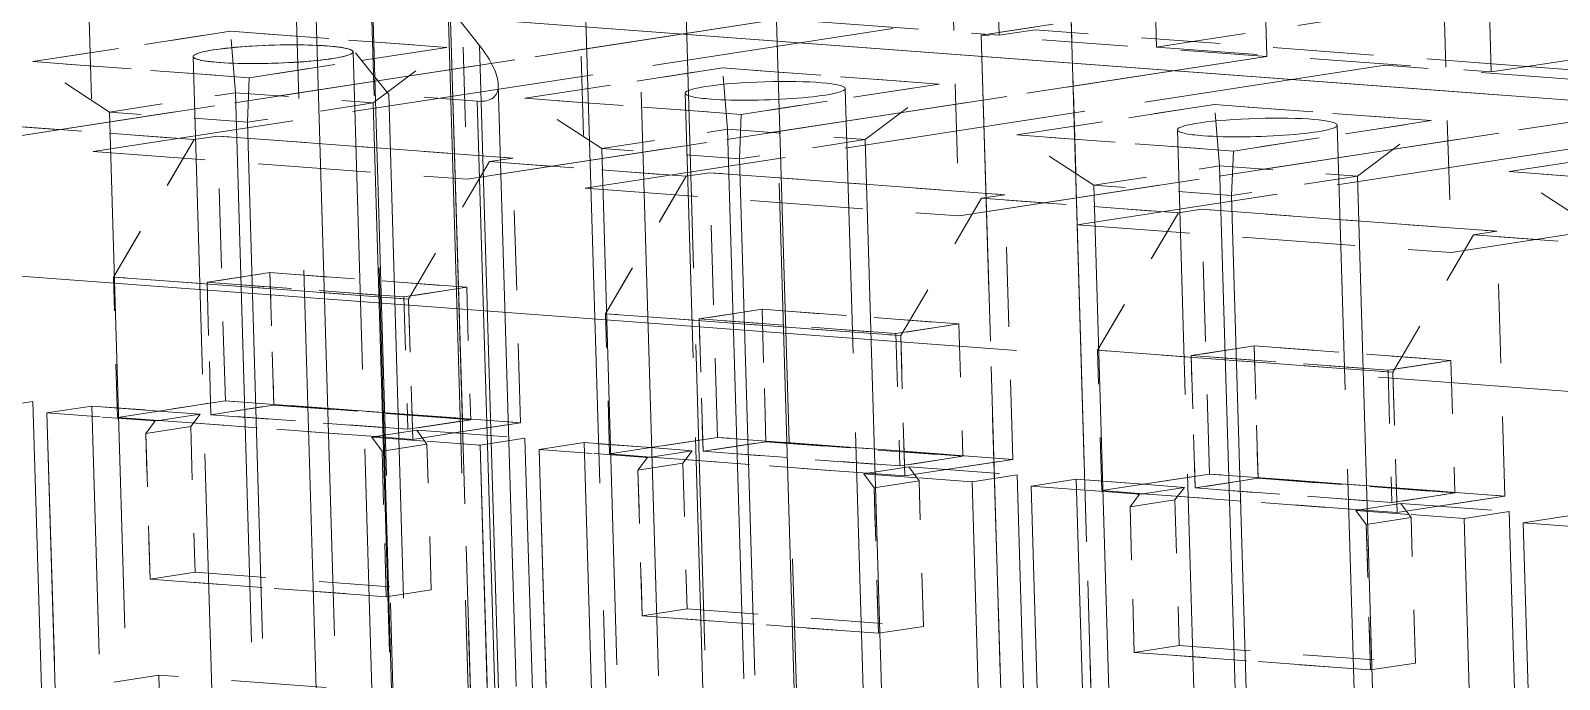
# Model space of a CAD drawing. Extents: x 23 to 417, y 3 to 294.
# Drawn here: x 355.15 to 358.016, y 111.231 to 112.448 of the extents above; entities that cross this region are included whole.
import ezdxf

# ---------------------------------------------------------------- set-up
doc = ezdxf.new("R2010")
doc.units = 0
doc.linetypes.add('DASHED', pattern=[15, 12, -3])
doc.layers.get('0').update_dxf_attribs({"lineweight": 13})

# ---------------------------------------------------------------- blocks, each defined once
blk = doc.blocks.new('BLOCK3535')
at = {"color": 7, "linetype": 'DASHED', "lineweight": 13, "ltscale": 0.067394}
for p, q in [((9.3215, -37.0876), (9.4012, -39.7822)), ((9.3215, -37.0876), (9.4012, -39.7822)), ((9.9918, -39.8262), (9.912, -37.1316)), ((9.912, -37.1316), (9.9918, -39.8262)), ((11.167, -37.2251), (11.2467, -39.9197)), ((11.167, -37.2251), (11.2467, -39.9197))]:
    blk.add_line(p, q, dxfattribs=at)
at = {"color": 7, "linetype": 'DASHED', "lineweight": 13, "ltscale": 0.214853}
for p, q in [((6.9807, -37.4325), (7.2351, -46.0229)), ((6.9807, -37.4325), (7.2351, -46.0229)), ((6.6983, -37.4422), (6.9526, -46.0326)), ((6.6983, -37.4422), (6.9526, -46.0326)), ((8.7484, -46.1356), (8.494, -37.5452)), ((8.7484, -46.1356), (8.494, -37.5452))]:
    blk.add_line(p, q, dxfattribs=at)
at = {"color": 7, "linetype": 'DASHED', "lineweight": 13, "ltscale": 0.182563}
blk.add_line((8.2047, -44.9222), (7.9886, -37.6228), dxfattribs=at)
blk.add_line((8.2047, -44.9222), (7.9886, -37.6228), dxfattribs=at)
at = {"color": 7, "linetype": 'DASHED', "lineweight": 13, "ltscale": 0.145926}
for p, q in [((8.678, -43.4958), (8.5053, -37.6613)), ((8.678, -43.4958), (8.5053, -37.6613)), ((9.7853, -43.5783), (9.6126, -37.7438)), ((9.6126, -37.7438), (9.7853, -43.5783))]:
    blk.add_line(p, q, dxfattribs=at)
at = {"color": 7, "linetype": 'DASHED', "lineweight": 13, "ltscale": 0.024839}
for p, q in [((10.4048, -39.8615), (10.3754, -38.8684)), ((10.3754, -38.8684), (10.4048, -39.8615)), ((10.8183, -38.9013), (10.8477, -39.8944)), ((10.8183, -38.9013), (10.8477, -39.8944)), ((5.9738, -39.2247), (6.0032, -40.2178)), ((5.9738, -39.2247), (6.0032, -40.2178)), ((7.3764, -39.3291), (7.4058, -40.3222)), ((7.3764, -39.3291), (7.4058, -40.3222)), ((7.8193, -39.3621), (7.8487, -40.3552)), ((7.8193, -39.3621), (7.8487, -40.3552)), ((9.2219, -39.4665), (9.2513, -40.4596)), ((9.2219, -39.4665), (9.2513, -40.4596)), ((9.6648, -39.4995), (9.6942, -40.4926)), ((9.6648, -39.4995), (9.6942, -40.4926)), ((11.0673, -39.6039), (11.0967, -40.5971)), ((11.0673, -39.6039), (11.0967, -40.5971)), ((6.4994, -41.1531), (6.47, -40.16)), ((6.4994, -41.1531), (6.47, -40.16)), ((7.6067, -41.2355), (7.5772, -40.2424)), ((7.6067, -41.2355), (7.5772, -40.2424)), ((8.3448, -41.2905), (8.3154, -40.2974)), ((8.3448, -41.2905), (8.3154, -40.2974)), ((9.4521, -41.373), (9.4227, -40.3799)), ((9.4521, -41.373), (9.4227, -40.3799)), ((10.1903, -41.4279), (10.1609, -40.4348)), ((10.1903, -41.4279), (10.1609, -40.4348)), ((11.2976, -41.5104), (11.2682, -40.5173)), ((11.2976, -41.5104), (11.2682, -40.5173))]:
    blk.add_line(p, q, dxfattribs=at)
at = {"color": 7, "linetype": 'DASHED', "lineweight": 13, "ltscale": 0.158966}
for p, q in [((7.0476, -39.5269), (7.2358, -45.8828)), ((7.0476, -39.5269), (7.2358, -45.8828)), ((7.33, -39.5172), (7.5182, -45.8731)), ((7.33, -39.5172), (7.5182, -45.8731)), ((7.8468, -39.5557), (8.0349, -45.9116)), ((7.8468, -39.5557), (8.0349, -45.9116)), ((7.5295, -45.9892), (7.3413, -39.6333)), ((7.3413, -39.6333), (7.5295, -45.9892))]:
    blk.add_line(p, q, dxfattribs=at)
at = {"color": 7, "linetype": 'DASHED', "lineweight": 13, "ltscale": 0.013892}
blk.add_line((7.1119, -40.0047), (6.7672, -39.5688), dxfattribs=at)
blk.add_line((7.1119, -40.0047), (6.7672, -39.5688), dxfattribs=at)
at = {"color": 7, "linetype": 'DASHED', "lineweight": 13, "ltscale": 0.006804}
blk.add_line((7.4528, -39.8207), (7.284, -39.6072), dxfattribs=at)
blk.add_line((7.4528, -39.8207), (7.284, -39.6072), dxfattribs=at)
at = {"color": 7, "linetype": 'DASHED', "lineweight": 13, "ltscale": 0.075856}
for p, q in [((5.5603, -40.1848), (8.5593, -39.724)), ((8.5593, -39.724), (5.5603, -40.1848)), ((9.0022, -39.757), (6.0032, -40.2178)), ((9.0022, -39.757), (6.0032, -40.2178)), ((7.4058, -40.3222), (10.4048, -39.8615)), ((10.4048, -39.8615), (7.4058, -40.3222)), ((10.8477, -39.8944), (7.8487, -40.3552)), ((10.8477, -39.8944), (7.8487, -40.3552)), ((9.2513, -40.4596), (12.2503, -39.9989)), ((12.2503, -39.9989), (9.2513, -40.4596)), ((12.6932, -40.0319), (9.6942, -40.4926)), ((12.6932, -40.0319), (9.6942, -40.4926)), ((11.0967, -40.5971), (14.0958, -40.1363)), ((14.0958, -40.1363), (11.0967, -40.5971))]:
    blk.add_line(p, q, dxfattribs=at)
at = {"color": 7, "linetype": 'DASHED', "lineweight": 13, "ltscale": 0.445995}
for p, q in [((6.8392, -39.6756), (24.6297, -41.0004)), ((24.6297, -41.0004), (6.8392, -39.6756))]:
    blk.add_line(p, q, dxfattribs=at)
at = {"color": 7, "linetype": 'DASHED', "lineweight": 13, "ltscale": 0.235966}
blk.add_line((7.1185, -49.1101), (6.8392, -39.6756), dxfattribs=at)
blk.add_line((7.1185, -49.1101), (6.8392, -39.6756), dxfattribs=at)
at = {"color": 7, "linetype": 'DASHED', "lineweight": 13, "ltscale": 0.03146}
for p, q in [((8.1463, -39.6888), (9.4012, -39.7822)), ((8.1463, -39.6888), (9.4012, -39.7822)), ((9.9918, -39.8262), (11.2467, -39.9197)), ((9.9918, -39.8262), (11.2467, -39.9197)), ((11.3815, -39.899), (10.1266, -39.8055)), ((11.3815, -39.899), (10.1266, -39.8055))]:
    blk.add_line(p, q, dxfattribs=at)
at = {"color": 7, "linetype": 'DASHED', "lineweight": 13, "ltscale": 0.095628}
for p, q in [((8.3403, -43.5228), (8.2271, -39.6993)), ((8.3403, -43.5228), (8.2271, -39.6993)), ((9.3344, -39.7818), (9.4476, -43.6052)), ((9.4476, -43.6052), (9.3344, -39.7818))]:
    blk.add_line(p, q, dxfattribs=at)
at = {"color": 7, "linetype": 'DASHED', "lineweight": 13, "ltscale": 0.015342}
for p, q in [((10.1266, -39.8055), (10.7331, -39.7123)), ((10.1266, -39.8055), (10.7331, -39.7123)), ((11.3815, -39.899), (11.9881, -39.8058)), ((11.3815, -39.899), (11.9881, -39.8058))]:
    blk.add_line(p, q, dxfattribs=at)
at = {"color": 7, "linetype": 'DASHED', "lineweight": 13, "ltscale": 0.018751}
for p, q in [((6.5183, -39.767), (5.7769, -39.8809)), ((5.7769, -39.8809), (6.5183, -39.767)), ((6.5889, -39.9413), (7.3303, -39.8274)), ((7.3303, -39.8274), (6.5889, -39.9413)), ((8.3638, -39.9044), (7.6224, -40.0183)), ((7.6224, -40.0183), (8.3638, -39.9044)), ((8.4344, -40.0788), (9.1758, -39.9649)), ((9.1758, -39.9649), (8.4344, -40.0788)), ((10.2092, -40.0418), (9.4679, -40.1557)), ((9.4679, -40.1557), (10.2092, -40.0418)), ((10.2799, -40.2162), (11.0213, -40.1023)), ((11.0213, -40.1023), (10.2799, -40.2162)), ((12.0547, -40.1792), (11.3134, -40.2931)), ((11.3134, -40.2931), (12.0547, -40.1792))]:
    blk.add_line(p, q, dxfattribs=at)
at = {"color": 7, "linetype": 'DASHED', "lineweight": 13, "ltscale": 0.020357}
for p, q in [((7.3303, -39.8274), (6.5183, -39.767)), ((6.5183, -39.767), (7.3303, -39.8274)), ((5.7769, -39.8809), (6.5889, -39.9413)), ((6.5889, -39.9413), (5.7769, -39.8809)), ((9.1758, -39.9649), (8.3638, -39.9044)), ((8.3638, -39.9044), (9.1758, -39.9649)), ((7.6224, -40.0183), (8.4344, -40.0788)), ((8.4344, -40.0788), (7.6224, -40.0183)), ((11.0213, -40.1023), (10.2092, -40.0418)), ((10.2092, -40.0418), (11.0213, -40.1023)), ((9.4679, -40.1557), (10.2799, -40.2162)), ((10.2799, -40.2162), (9.4679, -40.1557)), ((11.3134, -40.2931), (12.1254, -40.3536)), ((12.1254, -40.3536), (11.3134, -40.2931)), ((6.25, -41.2268), (7.062, -41.2872)), ((7.062, -41.2872), (6.25, -41.2268)), ((8.0955, -41.3642), (8.9075, -41.4246)), ((8.9075, -41.4246), (8.0955, -41.3642)), ((9.941, -41.5016), (10.753, -41.5621)), ((10.753, -41.5621), (9.941, -41.5016))]:
    blk.add_line(p, q, dxfattribs=at)
at = {"color": 7, "linetype": 'DASHED', "lineweight": 13, "ltscale": 0.005777}
for p, q in [((6.537, -39.9973), (6.5183, -39.767)), ((6.537, -39.9973), (6.5183, -39.767)), ((8.3825, -40.1347), (8.3638, -39.9044)), ((8.3825, -40.1347), (8.3638, -39.9044)), ((10.228, -40.2721), (10.2092, -40.0418)), ((10.228, -40.2721), (10.2092, -40.0418))]:
    blk.add_line(p, q, dxfattribs=at)
at = {"color": 7, "linetype": 'DASHED', "lineweight": 13, "ltscale": 0.006819}
for p, q in [((9.604, -39.7403), (9.3344, -39.7818)), ((9.3344, -39.7818), (9.604, -39.7403))]:
    blk.add_line(p, q, dxfattribs=at)
at = {"color": 7, "linetype": 'DASHED', "lineweight": 13, "ltscale": 0.026834}
blk.add_line((10.4048, -39.8615), (9.3344, -39.7818), dxfattribs=at)
blk.add_line((10.4048, -39.8615), (9.3344, -39.7818), dxfattribs=at)
at = {"color": 7, "linetype": 'DASHED', "lineweight": 13, "ltscale": 0.003409}
for p, q in [((9.4012, -39.7822), (9.536, -39.7615)), ((9.4012, -39.7822), (9.536, -39.7615)), ((10.1266, -39.8055), (9.9918, -39.8262)), ((9.9918, -39.8262), (10.1266, -39.8055)), ((11.2467, -39.9197), (11.3815, -39.899)), ((11.2467, -39.9197), (11.3815, -39.899))]:
    blk.add_line(p, q, dxfattribs=at)
at = {"color": 7, "linetype": 'DASHED', "lineweight": 13, "ltscale": 0.014805}
for p, q in [((9.536, -39.7615), (10.1266, -39.8055)), ((9.536, -39.7615), (10.1266, -39.8055)), ((11.3815, -39.899), (11.9721, -39.9429)), ((11.3815, -39.899), (11.9721, -39.9429))]:
    blk.add_line(p, q, dxfattribs=at)
at = {"color": 7, "linetype": 'DASHED', "lineweight": 13, "ltscale": 0.099354}
for p, q in [((6.9785, -39.8441), (7.0961, -43.8165)), ((6.9785, -39.8441), (7.0961, -43.8165)), ((6.3788, -39.8619), (6.4964, -43.8343)), ((6.3788, -39.8619), (6.4964, -43.8343)), ((8.3419, -43.9717), (8.2243, -39.9993)), ((8.3419, -43.9717), (8.2243, -39.9993)), ((8.9416, -43.954), (8.824, -39.9816)), ((8.9416, -43.954), (8.824, -39.9816)), ((10.7871, -44.0914), (10.6695, -40.119)), ((10.7871, -44.0914), (10.6695, -40.119)), ((10.1874, -44.1092), (10.0698, -40.1367)), ((10.1874, -44.1092), (10.0698, -40.1367))]:
    blk.add_line(p, q, dxfattribs=at)
at = {"color": 7, "linetype": 'DASHED', "lineweight": 13, "ltscale": 0.008656}
for p, q in [((7.0537, -40.0358), (7.3303, -39.8274)), ((7.0537, -40.0358), (7.3303, -39.8274)), ((8.8992, -40.1732), (9.1758, -39.9649)), ((8.8992, -40.1732), (9.1758, -39.9649)), ((10.7447, -40.3106), (11.0213, -40.1023)), ((10.7447, -40.3106), (11.0213, -40.1023))]:
    blk.add_line(p, q, dxfattribs=at)
at = {"color": 7, "linetype": 'DASHED', "lineweight": 13, "ltscale": 0.230005}
blk.add_line((7.4528, -39.8207), (7.725, -49.0169), dxfattribs=at)
blk.add_line((7.4528, -39.8207), (7.725, -49.0169), dxfattribs=at)
at = {"color": 7, "linetype": 'DASHED', "lineweight": 13, "ltscale": 0.008617}
for p, q in [((6.0652, -40.0698), (5.7769, -39.8809)), ((6.0652, -40.0698), (5.7769, -39.8809)), ((7.9107, -40.2072), (7.6224, -40.0183)), ((7.9107, -40.2072), (7.6224, -40.0183)), ((9.7562, -40.3446), (9.4679, -40.1557)), ((9.7562, -40.3446), (9.4679, -40.1557)), ((11.6017, -40.482), (11.3134, -40.2931)), ((11.6017, -40.482), (11.3134, -40.2931))]:
    blk.add_line(p, q, dxfattribs=at)
at = {"color": 7, "linetype": 'DASHED', "lineweight": 13, "ltscale": 0.035161}
for p, q in [((12.2503, -39.9989), (10.8477, -39.8944)), ((12.2503, -39.9989), (10.8477, -39.8944)), ((6.0032, -40.2178), (7.4058, -40.3222)), ((6.0032, -40.2178), (7.4058, -40.3222)), ((7.8487, -40.3552), (9.2513, -40.4596)), ((7.8487, -40.3552), (9.2513, -40.4596)), ((9.6942, -40.4926), (11.0967, -40.5971)), ((9.6942, -40.4926), (11.0967, -40.5971))]:
    blk.add_line(p, q, dxfattribs=at)
at = {"color": 7, "linetype": 'DASHED', "lineweight": 13, "ltscale": 0.004177}
for p, q in [((6.5889, -39.9413), (6.582, -40.1083)), ((6.582, -40.1083), (6.5889, -39.9413)), ((8.4344, -40.0788), (8.4275, -40.2457)), ((8.4275, -40.2457), (8.4344, -40.0788)), ((10.2799, -40.2162), (10.273, -40.3831)), ((10.273, -40.3831), (10.2799, -40.2162))]:
    blk.add_line(p, q, dxfattribs=at)
at = {"color": 7, "linetype": 'DASHED', "lineweight": 13, "ltscale": 0.011932}
for p, q in [((6.0652, -40.0698), (6.537, -39.9973)), ((6.0652, -40.0698), (6.537, -39.9973)), ((7.0537, -40.0358), (6.582, -40.1083)), ((7.0537, -40.0358), (6.582, -40.1083)), ((7.9107, -40.2072), (8.3825, -40.1347)), ((7.9107, -40.2072), (8.3825, -40.1347)), ((8.8992, -40.1732), (8.4275, -40.2457)), ((8.8992, -40.1732), (8.4275, -40.2457)), ((9.7562, -40.3446), (10.228, -40.2721)), ((9.7562, -40.3446), (10.228, -40.2721)), ((10.7447, -40.3106), (10.273, -40.3831)), ((10.7447, -40.3106), (10.273, -40.3831))]:
    blk.add_line(p, q, dxfattribs=at)
at = {"color": 7, "linetype": 'DASHED', "lineweight": 13, "ltscale": 0.012954}
for p, q in [((6.537, -39.9973), (7.0537, -40.0358)), ((6.537, -39.9973), (7.0537, -40.0358)), ((6.582, -40.1083), (6.0652, -40.0698)), ((6.582, -40.1083), (6.0652, -40.0698)), ((8.3825, -40.1347), (8.8992, -40.1732)), ((8.3825, -40.1347), (8.8992, -40.1732)), ((8.4275, -40.2457), (7.9107, -40.2072)), ((8.4275, -40.2457), (7.9107, -40.2072)), ((10.228, -40.2721), (10.7447, -40.3106)), ((10.228, -40.2721), (10.7447, -40.3106)), ((10.273, -40.3831), (9.7562, -40.3446)), ((10.273, -40.3831), (9.7562, -40.3446))]:
    blk.add_line(p, q, dxfattribs=at)
at = {"color": 7, "linetype": 'DASHED', "lineweight": 13, "ltscale": 0.20616}
for p, q in [((6.781, -48.2401), (6.537, -39.9973)), ((6.781, -48.2401), (6.537, -39.9973)), ((7.2978, -48.2785), (7.0537, -40.0358)), ((7.2978, -48.2785), (7.0537, -40.0358)), ((8.6265, -48.3775), (8.3825, -40.1347)), ((8.6265, -48.3775), (8.3825, -40.1347)), ((9.1433, -48.416), (8.8992, -40.1732)), ((9.1433, -48.416), (8.8992, -40.1732)), ((10.472, -48.5149), (10.228, -40.2721)), ((10.472, -48.5149), (10.228, -40.2721)), ((10.9888, -48.5534), (10.7447, -40.3106)), ((10.9888, -48.5534), (10.7447, -40.3106))]:
    blk.add_line(p, q, dxfattribs=at)
at = {"color": 7, "linetype": 'DASHED', "lineweight": 13, "ltscale": 0.189021}
blk.add_line((7.3356, -47.5622), (7.1119, -40.0047), dxfattribs=at)
blk.add_line((7.3356, -47.5622), (7.1119, -40.0047), dxfattribs=at)
at = {"color": 7, "linetype": 'DASHED', "lineweight": 13, "ltscale": 0.008328}
blk.add_line((7.4441, -40.0294), (7.1119, -40.0047), dxfattribs=at)
blk.add_line((7.4441, -40.0294), (7.1119, -40.0047), dxfattribs=at)
at = {"color": 7, "linetype": 'DASHED', "lineweight": 13, "ltscale": 0.225803}
blk.add_line((7.7904, -48.9958), (7.5231, -39.9676), dxfattribs=at)
blk.add_line((7.7904, -48.9958), (7.5231, -39.9676), dxfattribs=at)
at = {"color": 7, "linetype": 'DASHED', "lineweight": 13, "ltscale": 0.19374}
for p, q in [((6.2946, -47.816), (6.0652, -40.0698)), ((6.2946, -47.816), (6.0652, -40.0698)), ((6.8113, -47.8545), (6.582, -40.1083)), ((6.8113, -47.8545), (6.582, -40.1083)), ((8.1401, -47.9534), (7.9107, -40.2072)), ((8.1401, -47.9534), (7.9107, -40.2072)), ((8.6568, -47.9919), (8.4275, -40.2457)), ((8.6568, -47.9919), (8.4275, -40.2457)), ((9.9856, -48.0908), (9.7562, -40.3446)), ((9.9856, -48.0908), (9.7562, -40.3446)), ((10.5023, -48.1293), (10.273, -40.3831)), ((10.5023, -48.1293), (10.273, -40.3831))]:
    blk.add_line(p, q, dxfattribs=at)
at = {"color": 7, "linetype": 'DASHED', "lineweight": 13, "ltscale": 0.223795}
blk.add_line((7.4441, -40.0294), (7.709, -48.9773), dxfattribs=at)
blk.add_line((7.4441, -40.0294), (7.709, -48.9773), dxfattribs=at)
at = {"color": 7, "linetype": 'DASHED', "lineweight": 13, "ltscale": 0.018506}
for p, q in [((6.3823, -40.1734), (5.6441, -40.1185)), ((5.6441, -40.1185), (6.3823, -40.1734)), ((8.2278, -40.3109), (7.4896, -40.2559)), ((7.4896, -40.2559), (8.2278, -40.3109)), ((10.0733, -40.4483), (9.3351, -40.3933)), ((9.3351, -40.3933), (10.0733, -40.4483)), ((11.9188, -40.5857), (11.1806, -40.5307)), ((11.1806, -40.5307), (11.9188, -40.5857)), ((7.4047, -40.7273), (6.6665, -40.6724)), ((6.6665, -40.6724), (7.4047, -40.7273)), ((6.4306, -40.7086), (7.1688, -40.7636)), ((7.1688, -40.7636), (6.4306, -40.7086)), ((9.2502, -40.8648), (8.512, -40.8098)), ((8.512, -40.8098), (9.2502, -40.8648)), ((8.2761, -40.846), (9.0143, -40.901)), ((9.0143, -40.901), (8.2761, -40.846)), ((10.1216, -40.9835), (10.8598, -41.0384)), ((10.8598, -41.0384), (10.1216, -40.9835)), ((11.0957, -41.0022), (10.3575, -40.9472)), ((10.3575, -40.9472), (11.0957, -41.0022)), ((6.4453, -41.2052), (7.1835, -41.2601)), ((7.1835, -41.2601), (6.4453, -41.2052)), ((7.4194, -41.2239), (6.6812, -41.1689)), ((6.6812, -41.1689), (7.4194, -41.2239)), ((9.2649, -41.3613), (8.5267, -41.3064)), ((8.5267, -41.3064), (9.2649, -41.3613)), ((8.2908, -41.3426), (9.029, -41.3976)), ((9.029, -41.3976), (8.2908, -41.3426)), ((11.1104, -41.4988), (10.3722, -41.4438)), ((10.3722, -41.4438), (11.1104, -41.4988)), ((10.1363, -41.48), (10.8745, -41.535)), ((10.8745, -41.535), (10.1363, -41.48))]:
    blk.add_line(p, q, dxfattribs=at)
at = {"color": 7, "linetype": 'DASHED', "lineweight": 13, "ltscale": 0.014946}
for p, q in [((6.3823, -40.1734), (6.0794, -40.6889)), ((6.0794, -40.6889), (6.3823, -40.1734)), ((7.1867, -40.7713), (7.4896, -40.2559)), ((7.1867, -40.7713), (7.4896, -40.2559)), ((8.2278, -40.3109), (7.9249, -40.8263)), ((7.9249, -40.8263), (8.2278, -40.3109)), ((9.0322, -40.9087), (9.3351, -40.3933)), ((9.0322, -40.9087), (9.3351, -40.3933)), ((10.0733, -40.4483), (9.7704, -40.9637)), ((9.7704, -40.9637), (10.0733, -40.4483)), ((10.8777, -41.0462), (11.1806, -40.5307)), ((10.8777, -41.0462), (11.1806, -40.5307))]:
    blk.add_line(p, q, dxfattribs=at)
at = {"color": 7, "linetype": 'DASHED', "lineweight": 13, "ltscale": 0.002216}
for p, q in [((6.47, -40.16), (6.3823, -40.1734)), ((6.3823, -40.1734), (6.47, -40.16)), ((7.4896, -40.2559), (7.5772, -40.2424)), ((7.5772, -40.2424), (7.4896, -40.2559)), ((8.3154, -40.2974), (8.2278, -40.3109)), ((8.2278, -40.3109), (8.3154, -40.2974)), ((9.3351, -40.3933), (9.4227, -40.3799)), ((9.4227, -40.3799), (9.3351, -40.3933)), ((10.1609, -40.4348), (10.0733, -40.4483)), ((10.0733, -40.4483), (10.1609, -40.4348)), ((11.1806, -40.5307), (11.2682, -40.5173)), ((11.2682, -40.5173), (11.1806, -40.5307))]:
    blk.add_line(p, q, dxfattribs=at)
at = {"color": 7, "linetype": 'DASHED', "lineweight": 13, "ltscale": 0.027759}
for p, q in [((7.5772, -40.2424), (6.47, -40.16)), ((6.47, -40.16), (7.5772, -40.2424)), ((9.4227, -40.3799), (8.3154, -40.2974)), ((8.3154, -40.2974), (9.4227, -40.3799)), ((11.2682, -40.5173), (10.1609, -40.4348)), ((10.1609, -40.4348), (11.2682, -40.5173)), ((6.0794, -40.6889), (7.1867, -40.7713)), ((7.1867, -40.7713), (6.0794, -40.6889)), ((7.9249, -40.8263), (9.0322, -40.9087)), ((9.0322, -40.9087), (7.9249, -40.8263)), ((9.7704, -40.9637), (10.8777, -41.0462)), ((10.8777, -41.0462), (9.7704, -40.9637)), ((7.6067, -41.2355), (6.4994, -41.1531)), ((6.4994, -41.1531), (7.6067, -41.2355)), ((9.4521, -41.373), (8.3448, -41.2905)), ((8.3448, -41.2905), (9.4521, -41.373)), ((11.2976, -41.5104), (10.1903, -41.4279)), ((10.1903, -41.4279), (11.2976, -41.5104))]:
    blk.add_line(p, q, dxfattribs=at)
at = {"color": 7, "linetype": 'DASHED', "lineweight": 13, "ltscale": 0.453767}
blk.add_line((4.0365, -40.5596), (22.137, -41.9075), dxfattribs=at)
blk.add_line((4.0365, -40.5596), (22.137, -41.9075), dxfattribs=at)
at = {"color": 7, "linetype": 'DASHED', "lineweight": 13, "ltscale": 0.013164}
for p, q in [((6.095, -41.2152), (6.0794, -40.6889)), ((6.095, -41.2152), (6.0794, -40.6889)), ((7.1867, -40.7713), (7.2023, -41.2977)), ((7.2023, -41.2977), (7.1867, -40.7713)), ((7.9405, -41.3526), (7.9249, -40.8263)), ((7.9405, -41.3526), (7.9249, -40.8263)), ((9.0322, -40.9087), (9.0478, -41.4351)), ((9.0478, -41.4351), (9.0322, -40.9087)), ((9.786, -41.4901), (9.7704, -40.9637)), ((9.786, -41.4901), (9.7704, -40.9637)), ((10.8777, -41.0462), (10.8933, -41.5725)), ((10.8933, -41.5725), (10.8777, -41.0462))]:
    blk.add_line(p, q, dxfattribs=at)
at = {"color": 7, "linetype": 'DASHED', "lineweight": 13, "ltscale": 0.005966}
for p, q in [((6.6665, -40.6724), (6.4306, -40.7086)), ((6.4306, -40.7086), (6.6665, -40.6724)), ((7.1688, -40.7636), (7.4047, -40.7273)), ((7.4047, -40.7273), (7.1688, -40.7636)), ((8.512, -40.8098), (8.2761, -40.846)), ((8.2761, -40.846), (8.512, -40.8098)), ((9.0143, -40.901), (9.2502, -40.8648)), ((9.2502, -40.8648), (9.0143, -40.901)), ((10.3575, -40.9472), (10.1216, -40.9835)), ((10.1216, -40.9835), (10.3575, -40.9472)), ((10.8598, -41.0384), (11.0957, -41.0022)), ((11.0957, -41.0022), (10.8598, -41.0384)), ((6.6812, -41.1689), (6.4453, -41.2052)), ((6.4453, -41.2052), (6.6812, -41.1689)), ((7.1835, -41.2601), (7.4194, -41.2239)), ((7.4194, -41.2239), (7.1835, -41.2601)), ((8.5267, -41.3064), (8.2908, -41.3426)), ((8.2908, -41.3426), (8.5267, -41.3064)), ((9.029, -41.3976), (9.2649, -41.3613)), ((9.2649, -41.3613), (9.029, -41.3976)), ((10.3722, -41.4438), (10.1363, -41.48)), ((10.1363, -41.48), (10.3722, -41.4438)), ((10.8745, -41.535), (11.1104, -41.4988)), ((11.1104, -41.4988), (10.8745, -41.535))]:
    blk.add_line(p, q, dxfattribs=at)
at = {"color": 7, "linetype": 'DASHED', "lineweight": 13, "ltscale": 0.012419}
for p, q in [((6.6812, -41.1689), (6.6665, -40.6724)), ((6.6665, -40.6724), (6.6812, -41.1689)), ((6.4453, -41.2052), (6.4306, -40.7086)), ((6.4306, -40.7086), (6.4453, -41.2052)), ((7.1688, -40.7636), (7.1835, -41.2601)), ((7.1688, -40.7636), (7.1835, -41.2601)), ((7.4047, -40.7273), (7.4194, -41.2239)), ((7.4047, -40.7273), (7.4194, -41.2239)), ((8.5267, -41.3064), (8.512, -40.8098)), ((8.512, -40.8098), (8.5267, -41.3064)), ((8.2908, -41.3426), (8.2761, -40.846)), ((8.2761, -40.846), (8.2908, -41.3426)), ((9.2502, -40.8648), (9.2649, -41.3613)), ((9.2502, -40.8648), (9.2649, -41.3613)), ((9.0143, -40.901), (9.029, -41.3976)), ((9.0143, -40.901), (9.029, -41.3976)), ((10.1363, -41.48), (10.1216, -40.9835)), ((10.1216, -40.9835), (10.1363, -41.48)), ((10.3722, -41.4438), (10.3575, -40.9472)), ((10.3575, -40.9472), (10.3722, -41.4438)), ((10.8598, -41.0384), (10.8745, -41.535)), ((10.8598, -41.0384), (10.8745, -41.535)), ((11.0957, -41.0022), (11.1104, -41.4988)), ((11.0957, -41.0022), (11.1104, -41.4988))]:
    blk.add_line(p, q, dxfattribs=at)
at = {"color": 7, "linetype": 'DASHED', "lineweight": 13, "ltscale": 0.006662}
for p, q in [((5.5118, -41.1364), (5.7776, -41.1562)), ((5.5118, -41.1364), (5.7776, -41.1562)), ((7.3573, -41.2738), (7.623, -41.2936)), ((7.3573, -41.2738), (7.623, -41.2936)), ((9.2028, -41.4113), (9.4685, -41.4311)), ((9.2028, -41.4113), (9.4685, -41.4311)), ((11.0483, -41.5487), (11.314, -41.5685)), ((11.0483, -41.5487), (11.314, -41.5685))]:
    blk.add_line(p, q, dxfattribs=at)
at = {"color": 7, "linetype": 'DASHED', "lineweight": 13, "ltscale": 0.004262}
for p, q in [((5.7776, -41.1562), (5.6091, -41.1821)), ((5.7776, -41.1562), (5.6091, -41.1821)), ((5.999, -41.1727), (5.8305, -41.1986)), ((5.999, -41.1727), (5.8305, -41.1986)), ((6.3696, -41.2498), (6.2011, -41.2757)), ((6.3696, -41.2498), (6.2011, -41.2757)), ((7.2554, -41.3158), (7.0869, -41.3417)), ((7.2554, -41.3158), (7.0869, -41.3417)), ((7.623, -41.2936), (7.4546, -41.3195)), ((7.623, -41.2936), (7.4546, -41.3195)), ((7.8445, -41.3101), (7.676, -41.336)), ((7.8445, -41.3101), (7.676, -41.336)), ((8.2151, -41.3873), (8.0466, -41.4132)), ((8.2151, -41.3873), (8.0466, -41.4132)), ((9.4685, -41.4311), (9.3, -41.4569)), ((9.4685, -41.4311), (9.3, -41.4569)), ((9.69, -41.4476), (9.5215, -41.4734)), ((9.69, -41.4476), (9.5215, -41.4734)), ((9.1009, -41.4532), (8.9324, -41.4791)), ((9.1009, -41.4532), (8.9324, -41.4791)), ((10.0606, -41.5247), (9.8921, -41.5506)), ((10.0606, -41.5247), (9.8921, -41.5506)), ((10.9464, -41.5907), (10.7779, -41.6165)), ((10.9464, -41.5907), (10.7779, -41.6165)), ((11.314, -41.5685), (11.1455, -41.5944)), ((11.314, -41.5685), (11.1455, -41.5944)), ((11.5355, -41.585), (11.367, -41.6109)), ((11.5355, -41.585), (11.367, -41.6109)), ((6.3858, -41.7961), (6.2173, -41.8219)), ((6.3858, -41.7961), (6.2173, -41.8219)), ((7.2716, -41.862), (7.1031, -41.8879)), ((7.2716, -41.862), (7.1031, -41.8879)), ((8.2312, -41.9335), (8.0628, -41.9594)), ((8.2312, -41.9335), (8.0628, -41.9594)), ((9.1171, -41.9994), (8.9486, -42.0253)), ((9.1171, -41.9994), (8.9486, -42.0253)), ((10.0767, -42.0709), (9.9082, -42.0968)), ((10.0767, -42.0709), (9.9082, -42.0968)), ((10.9626, -42.1369), (10.7941, -42.1628)), ((10.9626, -42.1369), (10.7941, -42.1628)), ((6.0814, -42.2082), (6.2499, -42.1823)), ((6.2499, -42.1823), (6.0814, -42.2082))]:
    blk.add_line(p, q, dxfattribs=at)
at = {"color": 7, "linetype": 'DASHED', "lineweight": 13, "ltscale": 0.093144}
for p, q in [((5.7776, -41.1562), (5.8878, -44.8804)), ((5.7776, -41.1562), (5.8878, -44.8804)), ((5.8305, -41.1986), (5.9408, -44.9227)), ((5.9408, -44.9227), (5.8305, -41.1986)), ((6.1093, -44.8968), (5.999, -41.1727)), ((6.1093, -44.8968), (5.999, -41.1727)), ((7.5648, -45.0437), (7.4546, -41.3195)), ((7.4546, -41.3195), (7.5648, -45.0437)), ((7.623, -41.2936), (7.7333, -45.0178)), ((7.623, -41.2936), (7.7333, -45.0178)), ((7.676, -41.336), (7.7863, -45.0602)), ((7.7863, -45.0602), (7.676, -41.336)), ((7.9548, -45.0343), (7.8445, -41.3101)), ((7.9548, -45.0343), (7.8445, -41.3101)), ((9.4685, -41.4311), (9.5788, -45.1552)), ((9.4685, -41.4311), (9.5788, -45.1552)), ((9.8002, -45.1717), (9.69, -41.4476)), ((9.8002, -45.1717), (9.69, -41.4476)), ((9.4103, -45.1811), (9.3, -41.4569)), ((9.3, -41.4569), (9.4103, -45.1811)), ((9.5215, -41.4734), (9.6318, -45.1976)), ((9.6318, -45.1976), (9.5215, -41.4734)), ((11.2558, -45.3185), (11.1455, -41.5944)), ((11.1455, -41.5944), (11.2558, -45.3185)), ((11.314, -41.5685), (11.4243, -45.2926)), ((11.314, -41.5685), (11.4243, -45.2926)), ((11.367, -41.6109), (11.4773, -45.335)), ((11.4773, -45.335), (11.367, -41.6109))]:
    blk.add_line(p, q, dxfattribs=at)
at = {"color": 7, "linetype": 'DASHED', "lineweight": 13, "ltscale": 0.006307}
for p, q in [((6.4994, -41.1531), (6.25, -41.1914)), ((6.25, -41.1914), (6.4994, -41.1531)), ((7.3573, -41.2738), (7.6067, -41.2355)), ((7.6067, -41.2355), (7.3573, -41.2738)), ((8.3448, -41.2905), (8.0955, -41.3288)), ((8.0955, -41.3288), (8.3448, -41.2905)), ((9.2028, -41.4113), (9.4521, -41.373)), ((9.4521, -41.373), (9.2028, -41.4113)), ((10.1903, -41.4279), (9.941, -41.4662)), ((9.941, -41.4662), (10.1903, -41.4279)), ((11.0483, -41.5487), (11.2976, -41.5104)), ((11.2976, -41.5104), (11.0483, -41.5487))]:
    blk.add_line(p, q, dxfattribs=at)
at = {"color": 7, "linetype": 'DASHED', "lineweight": 13, "ltscale": 0.010178}
for p, q in [((6.2365, -41.2288), (5.8305, -41.1986)), ((5.8305, -41.1986), (6.2365, -41.2288)), ((7.4546, -41.3195), (7.0485, -41.2893)), ((7.0485, -41.2893), (7.4546, -41.3195)), ((8.082, -41.3662), (7.676, -41.336)), ((7.676, -41.336), (8.082, -41.3662)), ((9.3, -41.4569), (8.894, -41.4267)), ((8.894, -41.4267), (9.3, -41.4569)), ((9.9275, -41.5037), (9.5215, -41.4734)), ((9.5215, -41.4734), (9.9275, -41.5037)), ((11.1455, -41.5944), (10.7395, -41.5641)), ((10.7395, -41.5641), (11.1455, -41.5944)), ((11.773, -41.6411), (11.367, -41.6109)), ((11.367, -41.6109), (11.773, -41.6411))]:
    blk.add_line(p, q, dxfattribs=at)
at = {"color": 7, "linetype": 'DASHED', "lineweight": 13, "ltscale": 0.006292}
for p, q in [((6.25, -41.1914), (5.999, -41.1727)), ((5.999, -41.1727), (6.25, -41.1914)), ((8.0955, -41.3288), (7.8445, -41.3101)), ((7.8445, -41.3101), (8.0955, -41.3288)), ((9.941, -41.4662), (9.69, -41.4476)), ((9.69, -41.4476), (9.941, -41.4662))]:
    blk.add_line(p, q, dxfattribs=at)
at = {"color": 7, "linetype": 'DASHED', "lineweight": 13, "ltscale": 0.003921}
for p, q in [((6.25, -41.1914), (6.095, -41.2152)), ((6.095, -41.2152), (6.25, -41.1914)), ((6.25, -41.2268), (6.405, -41.2029)), ((6.25, -41.2268), (6.405, -41.2029)), ((7.217, -41.2634), (7.062, -41.2872)), ((7.062, -41.2872), (7.217, -41.2634)), ((7.2023, -41.2977), (7.3573, -41.2738)), ((7.2023, -41.2977), (7.3573, -41.2738)), ((8.0955, -41.3288), (7.9405, -41.3526)), ((7.9405, -41.3526), (8.0955, -41.3288)), ((8.0955, -41.3642), (8.2505, -41.3404)), ((8.0955, -41.3642), (8.2505, -41.3404)), ((9.0625, -41.4008), (8.9075, -41.4246)), ((8.9075, -41.4246), (9.0625, -41.4008)), ((9.0478, -41.4351), (9.2028, -41.4113)), ((9.0478, -41.4351), (9.2028, -41.4113)), ((9.941, -41.4662), (9.786, -41.4901)), ((9.786, -41.4901), (9.941, -41.4662)), ((9.941, -41.5016), (10.096, -41.4778)), ((9.941, -41.5016), (10.096, -41.4778)), ((10.908, -41.5383), (10.753, -41.5621)), ((10.753, -41.5621), (10.908, -41.5383)), ((10.8933, -41.5725), (11.0483, -41.5487)), ((10.8933, -41.5725), (11.0483, -41.5487))]:
    blk.add_line(p, q, dxfattribs=at)
at = {"color": 7, "linetype": 'DASHED', "lineweight": 13, "ltscale": 0.003886}
for p, q in [((6.095, -41.2152), (6.25, -41.2268)), ((6.095, -41.2152), (6.25, -41.2268)), ((6.25, -41.1914), (6.405, -41.2029)), ((6.25, -41.1914), (6.405, -41.2029)), ((8.0955, -41.3288), (8.2505, -41.3404)), ((8.0955, -41.3288), (8.2505, -41.3404)), ((7.9405, -41.3526), (8.0955, -41.3642)), ((7.9405, -41.3526), (8.0955, -41.3642)), ((9.786, -41.4901), (9.941, -41.5016)), ((9.786, -41.4901), (9.941, -41.5016)), ((9.941, -41.4662), (10.096, -41.4778)), ((9.941, -41.4662), (10.096, -41.4778))]:
    blk.add_line(p, q, dxfattribs=at)
at = {"color": 7, "linetype": 'DASHED', "lineweight": 13, "ltscale": 0.00147}
for p, q in [((6.405, -41.2029), (6.3696, -41.2498)), ((6.405, -41.2029), (6.3696, -41.2498)), ((6.2011, -41.2757), (6.2365, -41.2288)), ((6.2365, -41.2288), (6.2011, -41.2757)), ((8.0466, -41.4132), (8.082, -41.3662)), ((8.082, -41.3662), (8.0466, -41.4132)), ((8.2505, -41.3404), (8.2151, -41.3873)), ((8.2505, -41.3404), (8.2151, -41.3873)), ((9.8921, -41.5506), (9.9275, -41.5037)), ((9.9275, -41.5037), (9.8921, -41.5506)), ((10.096, -41.4778), (10.0606, -41.5247)), ((10.096, -41.4778), (10.0606, -41.5247))]:
    blk.add_line(p, q, dxfattribs=at)
at = {"color": 7, "linetype": 'DASHED', "lineweight": 13, "ltscale": 0.013661}
for p, q in [((6.2173, -41.8219), (6.2011, -41.2757)), ((6.2011, -41.2757), (6.2173, -41.8219)), ((6.3696, -41.2498), (6.3858, -41.7961)), ((6.3696, -41.2498), (6.3858, -41.7961)), ((7.2716, -41.862), (7.2554, -41.3158)), ((7.2716, -41.862), (7.2554, -41.3158)), ((7.0869, -41.3417), (7.1031, -41.8879)), ((7.1031, -41.8879), (7.0869, -41.3417)), ((8.2151, -41.3873), (8.2312, -41.9335)), ((8.2151, -41.3873), (8.2312, -41.9335)), ((8.0628, -41.9594), (8.0466, -41.4132)), ((8.0466, -41.4132), (8.0628, -41.9594)), ((8.9324, -41.4791), (8.9486, -42.0253)), ((8.9486, -42.0253), (8.9324, -41.4791)), ((9.1171, -41.9994), (9.1009, -41.4532)), ((9.1171, -41.9994), (9.1009, -41.4532)), ((9.9082, -42.0968), (9.8921, -41.5506)), ((9.8921, -41.5506), (9.9082, -42.0968)), ((10.0606, -41.5247), (10.0767, -42.0709)), ((10.0606, -41.5247), (10.0767, -42.0709)), ((10.7779, -41.6165), (10.7941, -42.1628)), ((10.7941, -42.1628), (10.7779, -41.6165)), ((10.9626, -42.1369), (10.9464, -41.5907)), ((10.9626, -42.1369), (10.9464, -41.5907))]:
    blk.add_line(p, q, dxfattribs=at)
at = {"color": 7, "linetype": 'DASHED', "lineweight": 13, "ltscale": 0.000340926}
for p, q in [((6.2365, -41.2288), (6.25, -41.2268)), ((6.25, -41.2268), (6.2365, -41.2288)), ((7.0485, -41.2893), (7.062, -41.2872)), ((7.062, -41.2872), (7.0485, -41.2893)), ((8.082, -41.3662), (8.0955, -41.3642)), ((8.0955, -41.3642), (8.082, -41.3662)), ((8.894, -41.4267), (8.9075, -41.4246)), ((8.9075, -41.4246), (8.894, -41.4267)), ((9.9275, -41.5037), (9.941, -41.5016)), ((9.941, -41.5016), (9.9275, -41.5037)), ((10.7395, -41.5641), (10.753, -41.5621)), ((10.753, -41.5621), (10.7395, -41.5641))]:
    blk.add_line(p, q, dxfattribs=at)
at = {"color": 7, "linetype": 'DASHED', "lineweight": 13, "ltscale": 0.003516}
for p, q in [((7.217, -41.2634), (7.3573, -41.2738)), ((7.217, -41.2634), (7.3573, -41.2738)), ((7.062, -41.2872), (7.2023, -41.2977)), ((7.2023, -41.2977), (7.062, -41.2872)), ((8.9075, -41.4246), (9.0478, -41.4351)), ((9.0478, -41.4351), (8.9075, -41.4246)), ((9.0625, -41.4008), (9.2028, -41.4113)), ((9.0625, -41.4008), (9.2028, -41.4113)), ((10.753, -41.5621), (10.8933, -41.5725)), ((10.8933, -41.5725), (10.753, -41.5621)), ((10.908, -41.5383), (11.0483, -41.5487)), ((10.908, -41.5383), (11.0483, -41.5487))]:
    blk.add_line(p, q, dxfattribs=at)
at = {"color": 7, "linetype": 'DASHED', "lineweight": 13, "ltscale": 0.001624}
for p, q in [((7.2554, -41.3158), (7.217, -41.2634)), ((7.2554, -41.3158), (7.217, -41.2634)), ((7.0485, -41.2893), (7.0869, -41.3417)), ((7.0869, -41.3417), (7.0485, -41.2893)), ((8.894, -41.4267), (8.9324, -41.4791)), ((8.9324, -41.4791), (8.894, -41.4267)), ((9.1009, -41.4532), (9.0625, -41.4008)), ((9.1009, -41.4532), (9.0625, -41.4008)), ((10.7395, -41.5641), (10.7779, -41.6165)), ((10.7779, -41.6165), (10.7395, -41.5641)), ((10.9464, -41.5907), (10.908, -41.5383)), ((10.9464, -41.5907), (10.908, -41.5383))]:
    blk.add_line(p, q, dxfattribs=at)
at = {"color": 7, "linetype": 'DASHED', "lineweight": 13, "ltscale": 0.022207}
for p, q in [((6.3858, -41.7961), (7.2716, -41.862)), ((6.3858, -41.7961), (7.2716, -41.862)), ((7.1031, -41.8879), (6.2173, -41.8219)), ((6.2173, -41.8219), (7.1031, -41.8879)), ((8.9486, -42.0253), (8.0628, -41.9594)), ((8.0628, -41.9594), (8.9486, -42.0253)), ((8.2312, -41.9335), (9.1171, -41.9994)), ((8.2312, -41.9335), (9.1171, -41.9994)), ((10.0767, -42.0709), (10.9626, -42.1369)), ((10.0767, -42.0709), (10.9626, -42.1369)), ((10.7941, -42.1628), (9.9082, -42.0968)), ((9.9082, -42.0968), (10.7941, -42.1628))]:
    blk.add_line(p, q, dxfattribs=at)
at = {"color": 7, "linetype": 'DASHED', "lineweight": 13, "ltscale": 0.02961}
blk.add_line((7.431, -42.2703), (6.2499, -42.1823), dxfattribs=at)
blk.add_line((7.431, -42.2703), (6.2499, -42.1823), dxfattribs=at)
at = {"color": 7, "linetype": 'DASHED', "lineweight": 13, "ltscale": 0.068306}
blk.add_line((6.2499, -42.1823), (6.3307, -44.9133), dxfattribs=at)
blk.add_line((6.2499, -42.1823), (6.3307, -44.9133), dxfattribs=at)
at = {"color": 7, "linetype": 'DASHED', "lineweight": 13}
for centre, major_axis, ratio, start_param, end_param in [((6.6786, -39.853), (0.2999, 0.0089), 0.113477, 0.827506, 3.141647), ((6.6786, -39.853), (-0.2999, -0.0089), 0.113477, 3.141593, 6.283185), ((6.6786, -39.853), (0.2999, 0.0089), 0.113477, 3.141647, 6.28324), ((6.6786, -39.853), (-0.2999, -0.0089), 0.113477, 0.827506, 3.141593), ((6.6786, -39.853), (0.2999, 0.0089), 0.113477, 0.000054, 0.827506), ((7.2682, -39.807), (-0.2426, 0.202), 0.387605, 3.471825, 4.215034), ((7.2682, -39.807), (-0.2426, 0.202), 0.387605, 3.471825, 4.215034), ((6.6786, -39.853), (-0.2999, -0.0089), 0.113477, 0, 0.827506), ((8.5241, -39.9904), (0.2999, 0.0089), 0.113477, 6.282865, 9.424457), ((8.5241, -39.9904), (0.2999, 0.0089), 0.113477, 6.282865, 9.424457), ((7.2682, -39.807), (-0.2426, 0.202), 0.387605, 2.644238, 3.471825), ((7.2682, -39.807), (-0.2426, 0.202), 0.387605, 2.644238, 3.471825), ((8.5241, -39.9904), (0.2999, 0.0089), 0.113477, 3.141272, 3.969099), ((8.5241, -39.9904), (0.2999, 0.0089), 0.113477, 3.141272, 3.969099), ((8.5241, -39.9904), (0.2999, 0.0089), 0.113477, 3.969099, 6.282865), ((8.5241, -39.9904), (0.2999, 0.0089), 0.113477, 3.969099, 6.282865), ((10.3696, -40.1279), (0.2999, 0.0089), 0.113477, 6.282865, 9.424457), ((10.3696, -40.1279), (0.2999, 0.0089), 0.113477, 6.282865, 9.424457), ((10.3696, -40.1279), (0.2999, 0.0089), 0.113477, 3.969099, 6.282865), ((10.3696, -40.1279), (0.2999, 0.0089), 0.113477, 3.969099, 6.282865), ((10.3696, -40.1279), (0.2999, 0.0089), 0.113477, 3.141272, 3.969099), ((10.3696, -40.1279), (0.2999, 0.0089), 0.113477, 3.141272, 3.969099)]:
    blk.add_ellipse(centre, major_axis=major_axis, ratio=ratio, start_param=start_param, end_param=end_param, dxfattribs=at)

msp = doc.modelspace()

# ---------------------------------------------------------------- block references
at = {"lineweight": 0, "xscale": 0.5, "yscale": 0.5, "zscale": 0.5}
msp.add_blockref('BLOCK3535', (352.2652, 132.3303), dxfattribs=at)

doc.saveas('drawing.dxf')
